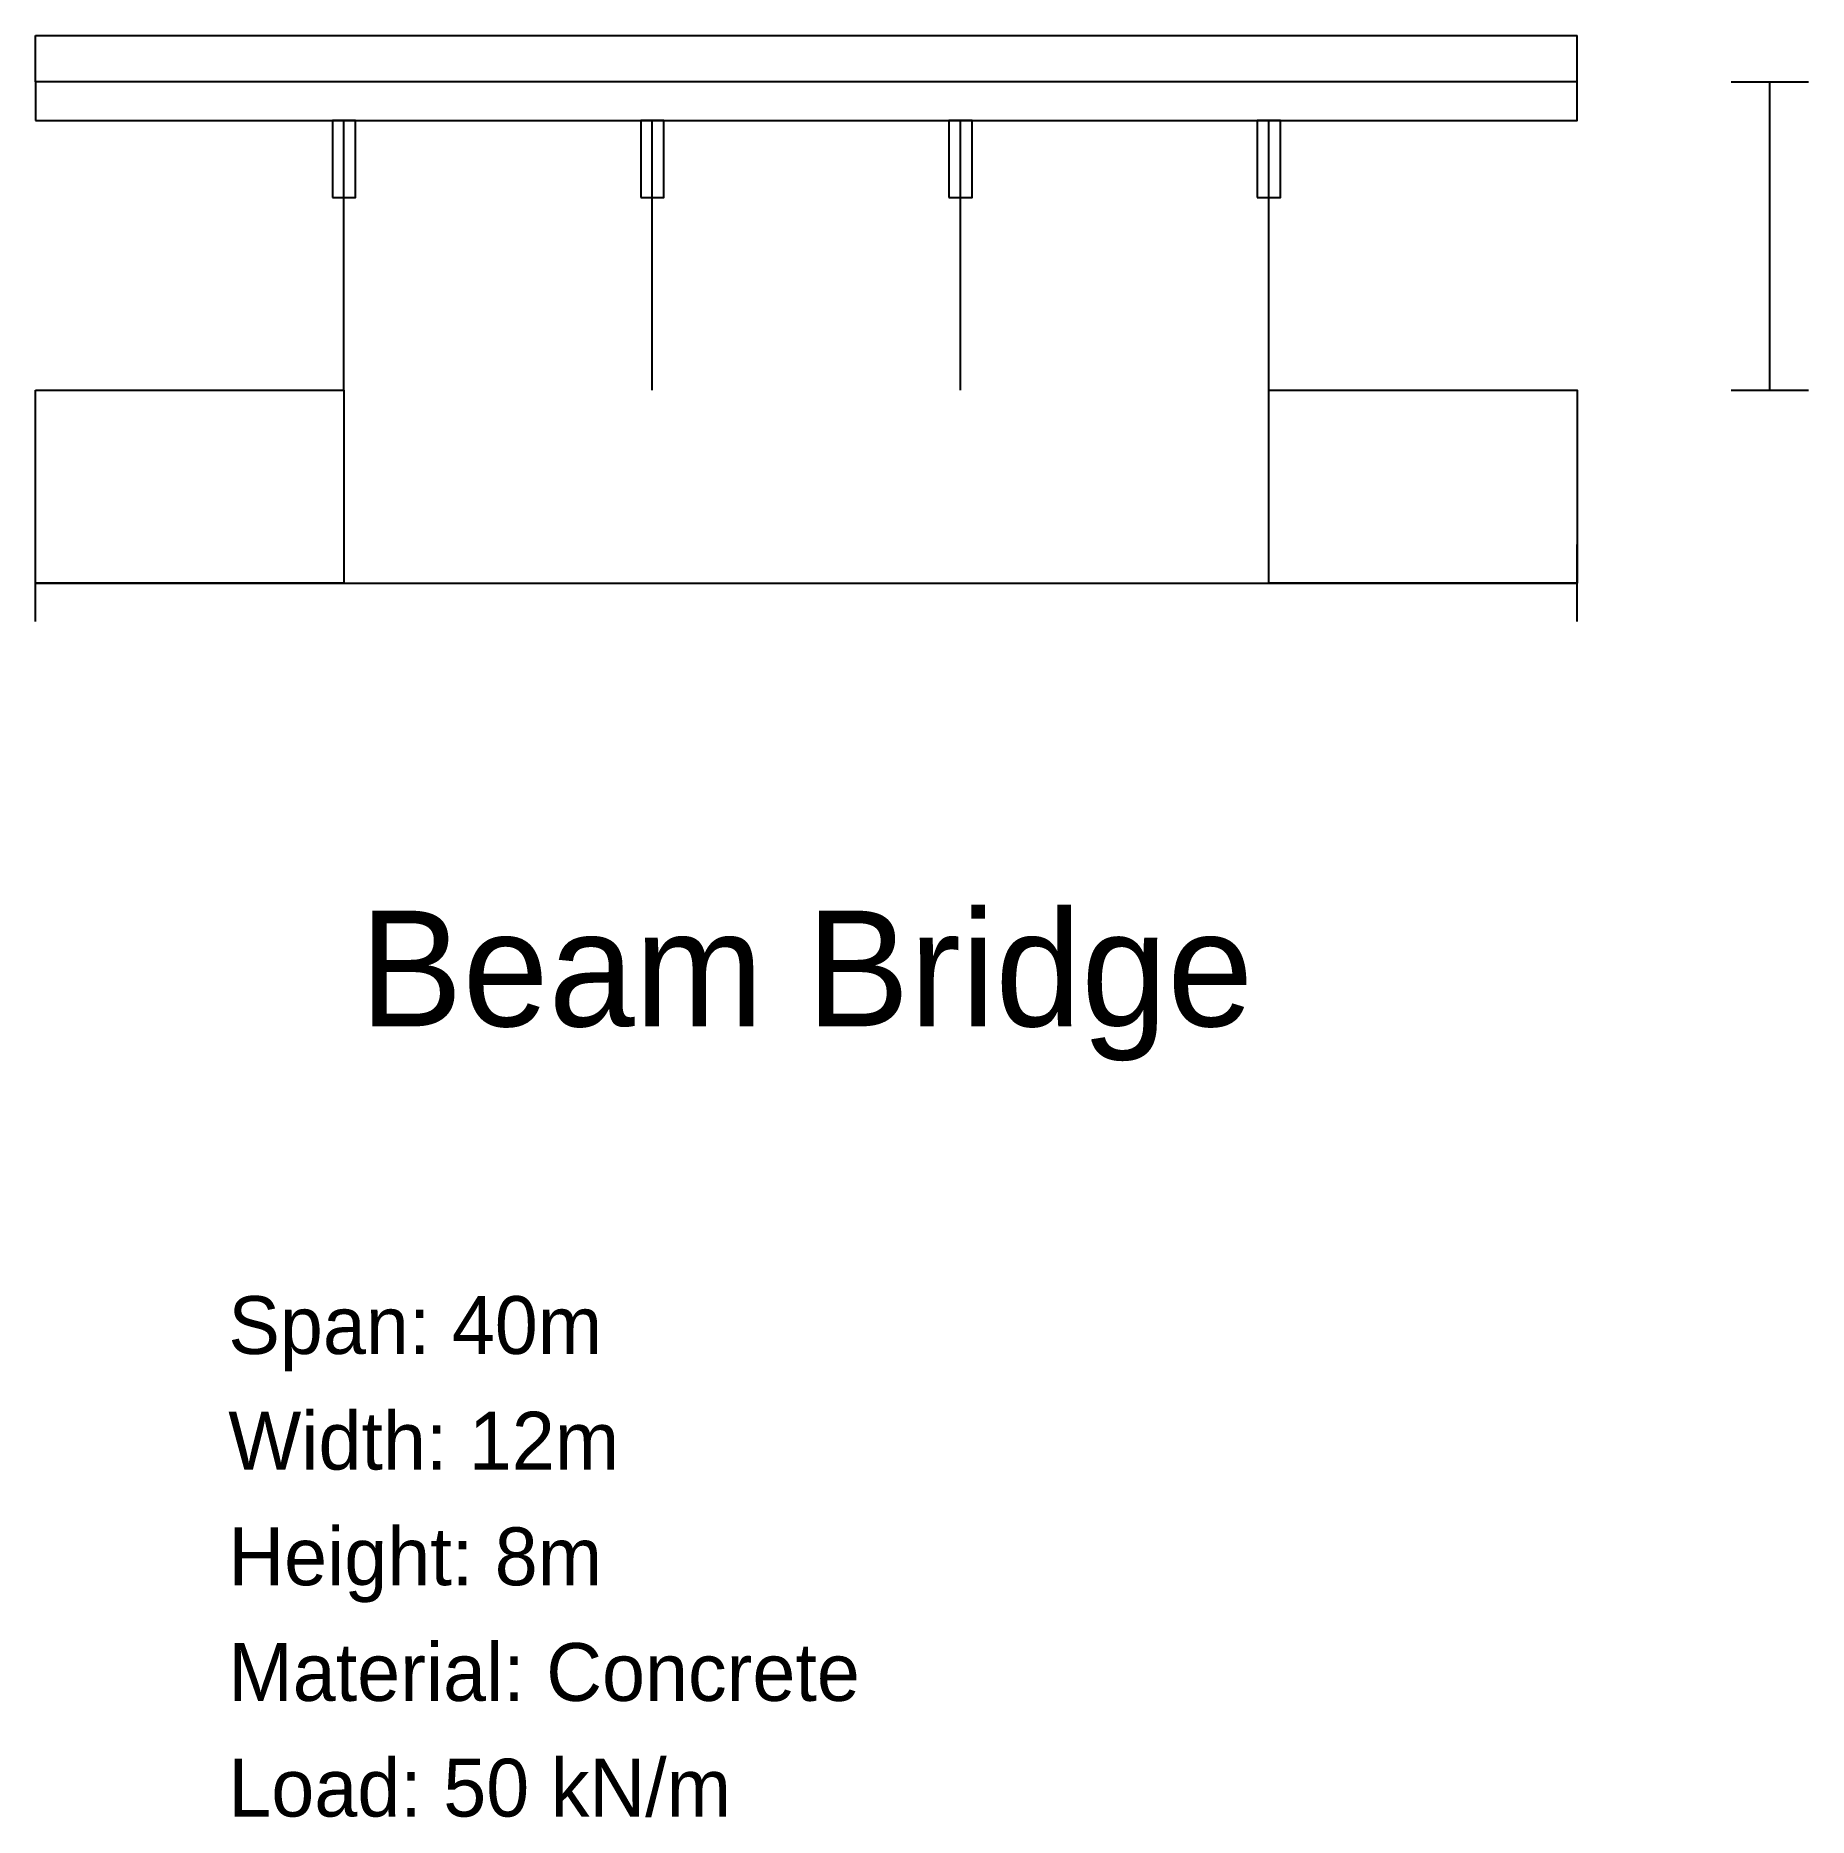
# Model space of a CAD drawing. Header units: metres. Extents: x 0 to 46, y -37 to 9.2.
import ezdxf
from ezdxf.enums import TextEntityAlignment as Align

# ---------------------------------------------------------------- set-up
doc = ezdxf.new("R2010")
doc.units = ezdxf.units.M
for name, color, linetype in [('DECK', 3, 'Continuous'), ('DIMENSIONS', 5, 'Continuous'), ('FOUNDATION', 2, 'Continuous'), ('RAILINGS', 4, 'Continuous'), ('STRUCTURE', 1, 'Continuous'), ('TEXT', 7, 'Continuous')]:
    doc.layers.add(name, color=color, linetype=linetype)

msp = doc.modelspace()

# ---------------------------------------------------------------- linework, layer by layer
at = {"layer": 'DECK'}
msp.add_lwpolyline([(0, 7), (40, 7), (40, 8), (0, 8), (0, 7)], dxfattribs=at)
at = {"layer": 'DIMENSIONS'}
for p, q in [((44, 8), (46, 8)), ((45, 0), (45, 8)), ((44, 0), (46, 0)), ((0, -6), (0, -4)), ((40, -6), (40, -4)), ((0, -5), (40, -5))]:
    msp.add_line(p, q, dxfattribs=at)
at = {"layer": 'FOUNDATION'}
for points in [[(0, 0), (8, 0), (8, -5), (0, -5), (0, 0)], [(32, 0), (40, 0), (40, -5), (32, -5), (32, 0)]]:
    msp.add_lwpolyline(points, dxfattribs=at)
at = {"layer": 'RAILINGS'}
for p, q in [((0, 8), (0, 9.2)), ((0, 9.2), (40, 9.2)), ((40, 8), (40, 9.2))]:
    msp.add_line(p, q, dxfattribs=at)
at = {"layer": 'STRUCTURE'}
for p, q in [((8, 0), (8, 7)), ((16, 0), (16, 7)), ((24, 0), (24, 7)), ((32, 0), (32, 7))]:
    msp.add_line(p, q, dxfattribs=at)
for points in [[(7.7, 5), (8.3, 5), (8.3, 7), (7.7, 7), (7.7, 5)], [(15.7, 5), (16.3, 5), (16.3, 7), (15.7, 7), (15.7, 5)], [(23.7, 5), (24.3, 5), (24.3, 7), (23.7, 7), (23.7, 5)], [(31.7, 5), (32.3, 5), (32.3, 7), (31.7, 7), (31.7, 5)]]:
    msp.add_lwpolyline(points, dxfattribs=at)

# ---------------------------------------------------------------- texts
at = {"layer": 'TEXT'}
msp.add_text('Beam Bridge', height=3, dxfattribs=at).set_placement((20, -15), align=Align.MIDDLE_CENTER)
for s, p in [('Span: 40m', (5, -25)), ('Width: 12m', (5, -28)), ('Height: 8m', (5, -31)), ('Material: Concrete', (5, -34)), ('Load: 50 kN/m', (5, -37))]:
    msp.add_text(s, height=1.5, dxfattribs=at).set_placement(p)

doc.saveas('drawing.dxf')
